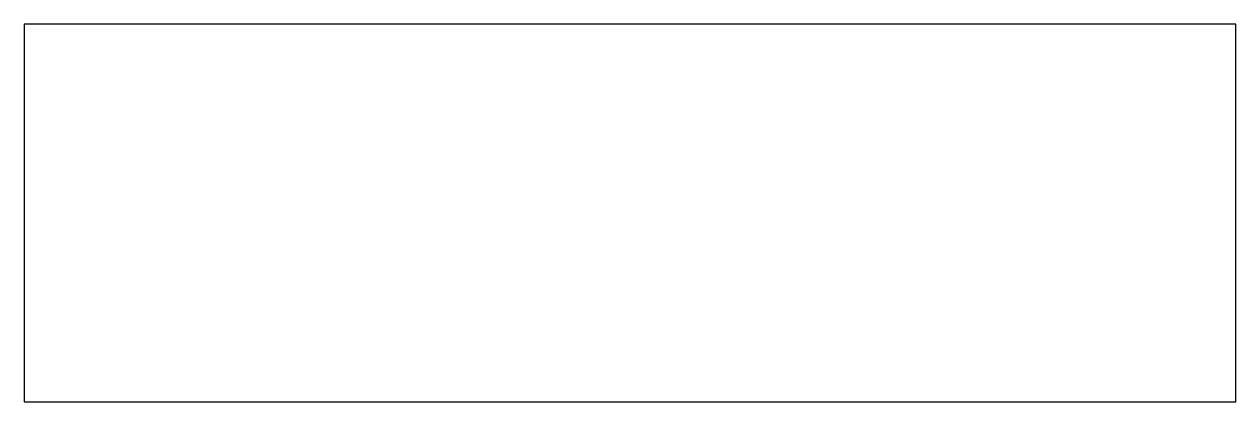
# Model space of a CAD drawing. Header units: millimetres. Extents: x -57 to 158, y 236 to 303.
import ezdxf

# ---------------------------------------------------------------- set-up
doc = ezdxf.new("R2010")
doc.units = ezdxf.units.MM
doc.layers.get('0').update_dxf_attribs({"linetype": 'CONTINUOUS'})

msp = doc.modelspace()

# ---------------------------------------------------------------- linework, layer by layer
for p, q in [((-57.27, 302.6, 0), (-57.27, 235.6, 0)), ((157.73, 302.6, 0), (-57.27, 302.6, 0)), ((157.73, 235.6, 0), (157.73, 302.6, 0)), ((-57.27, 235.6, 0), (157.73, 235.6, 0))]:
    msp.add_line(p, q)

doc.saveas('drawing.dxf')
